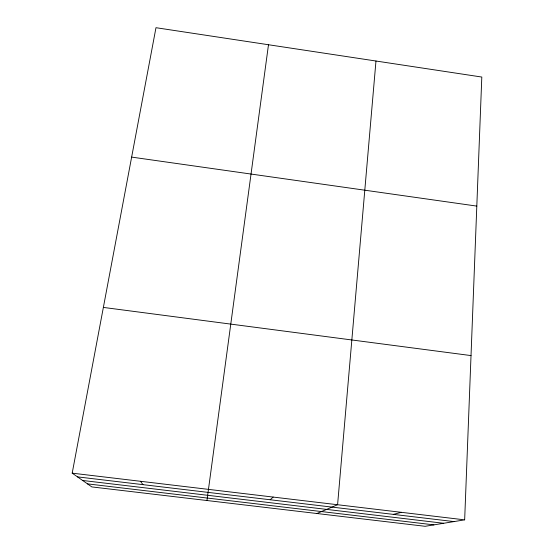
<?xml version="1.0" encoding="UTF-8"?>
<svg xmlns="http://www.w3.org/2000/svg" width="554" height="554" viewBox="0 0 554 554"><rect width="100%" height="100%" fill="white"/><g stroke="black" fill="none" stroke-linecap="round" stroke-linejoin="round"><path stroke-width="0.83" d="M464.661 519.853L481.807 77.048L155.979 27.7L72.193 473.158L91.832 486.918L425.147 526.3L464.661 519.853L72.193 473.158M375.972 61.016L337.587 504.736L316.909 513.51M206.961 500.518L268.489 44.735M270.193 499.756L273.157 497.07M393.292 514.375L401.415 512.325M77.498 476.876L454.024 521.591M82.629 480.47L443.706 523.274M87.49 483.871L433.921 524.867M103.369 307.415L471.025 355.585M131.644 157.101L476.807 206.102M140.487 481.288L142.96 484.646"/></g></svg>
